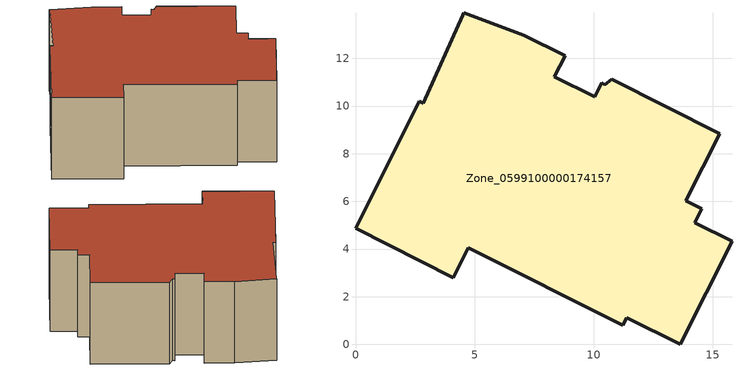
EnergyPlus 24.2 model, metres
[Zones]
Zone_0599100000174157
 floor ground (C_G): 8.35,11.23 10.03,10.38 10.34,10.98 10.46,10.88 10.76,11.12 15.28,8.83 13.86,6.02 14.53,5.68 14.24,5.11 15.8,4.32 13.62,0 11.39,1.13 11.22,0.79 4.74,4.06 4.1,2.79 0,4.86 2.68,10.2 2.84,10.12 4.5,13.82 4.55,13.92 7.06,12.98 8.79,12.1 z1.14
 wall outside (C_F): 11.39,1.13 13.62,0 15.8,4.32 14.24,5.11 14.53,5.68 13.86,6.02 15.28,8.83 10.76,11.12 10.46,10.88 10.34,10.98 10.03,10.38 8.35,11.23 8.79,12.1 7.06,12.98 4.55,13.92 4.5,13.82 2.84,10.12 2.68,10.2 0,4.86 4.1,2.79 4.74,4.06 11.22,0.79 11.39,1.13 z1.14:7.36
 roof outside (C_R): 10.46,10.88 10.34,10.98 10.03,10.38 8.35,11.23 8.79,12.1 7.06,12.98 4.55,13.92 4.5,13.82 2.84,10.12 2.68,10.2 0,4.86 4.1,2.79 4.74,4.06 11.22,0.79 11.39,1.13 13.62,0 15.8,4.32 14.24,5.11 14.53,5.68 13.86,6.02 15.28,8.83 10.76,11.12 z7.36
[BUILDING]
Pand.0599100000174157: North Axis=0; Terrain=City; Loads Convergence Tolerance Value=0.04; Temperature Convergence Tolerance Value=0.4; Solar Distribution=FullExterior; Maximum Number of Warmup Days=25; Minimum Number of Warmup Days=1
[Site:Location]
Rotterdam.The.Hague.AP_ZH_NLD Design_Conditions: Latitude=51.96; Longitude=4.45; Time Zone=1; Elevation=-4.5
[SITE:GROUNDTEMPERATURE:BUILDINGSURFACE]
18, 18, 18, 18, 18, 18, 18, 18, 18, 18, 18, 18
[MATERIAL] Thermal Absorptance=0.9; Solar Absorptance=0.7; Visible Absorptance=0.7
Name | Roughness | Thickness | Conductivity | Density | Specific Heat
G.D.1975-1991 | MediumSmooth | 0.15 | 0.288461 | 540 | 1210
F.D.1975-1991 | Rough | 0.3 | 0.230769 | 1920 | 840
R.D.1975-1991 | MediumRough | 0.2 | 0.153846 | 1500 | 1000
[CONSTRUCTION]
C_G: G.D.1975-1991
C_F: F.D.1975-1991
C_R: R.D.1975-1991
[ZONE]
Zone_0599100000174157: Type=1; Multiplier=1; Ceiling Height=Autocalculate; Volume=Autocalculate; Floor Area=autocalculate; Part of Total Floor Area=Yes
[ZONEINFILTRATION:DESIGNFLOWRATE]
Infil_Zone_0599100000174157: Zone or ZoneList or Space or SpaceList=Zone_0599100000174157; Schedule=AlwaysOn; Design Flow Rate Calculation Method=Flow/Area; Flow Rate per Floor Area=0.0042; Constant Term Coefficient=1; Temperature Term Coefficient=0; Velocity Term Coefficient=0; Velocity Squared Term Coefficient=0
[HVACTEMPLATE:ZONE:IDEALLOADSAIRSYSTEM]
Zone_0599100000174157: Maximum Heating Supply Air Temperature=50; Minimum Cooling Supply Air Temperature=13; Maximum Heating Supply Air Humidity Ratio=0.0156; Minimum Cooling Supply Air Humidity Ratio=0.0077; Heating Limit=NoLimit; Cooling Limit=NoLimit; Dehumidification Control Type=ConstantSensibleHeatRatio; Cooling Sensible Heat Ratio=0.7; Dehumidification Setpoint=60; Humidification Control Type=None; Humidification Setpoint=30; Outdoor Air Method=None; Outdoor Air Flow Rate per Person=0.00944; Outdoor Air Flow Rate per Zone Floor Area=0; Outdoor Air Flow Rate per Zone=0; Demand Controlled Ventilation Type=None; Outdoor Air Economizer Type=NoEconomizer; Heat Recovery Type=None; Sensible Heat Recovery Effectiveness=0.7; Latent Heat Recovery Effectiveness=0.65
[ZONECONTROL:THERMOSTAT]
ThermostatControl_Zone_0599100000174157: Zone or ZoneList=Zone_0599100000174157; Control Type Schedule=DualSetpointControlType; Control 1=Thermostat_Zone_0599100000174157; Temperature Difference Between Cutout And Setpoint=0
[THERMOSTATSETPOINT:DUALSETPOINT]
Thermostat_Zone_0599100000174157: Heating Setpoint Temperature Schedule=HeatingSetpoint_Zone_0599100000174157; Cooling Setpoint Temperature Schedule=CoolingSetpoint_Zone_0599100000174157
[SCHEDULE:COMPACT]
HeatingSetpoint_Zone_0599100000174157: Through: 12/31, For: AllDays, Until: 24:00, 21
CoolingSetpoint_Zone_0599100000174157: Through: 12/31, For: AllDays, Until: 24:00, 24
DualSetpointControlType: Through: 12/31, For: AllDays, Until: 24:00, 4
AlwaysOn: Through: 12/31, For: AllDays, Until: 24:00, 1
